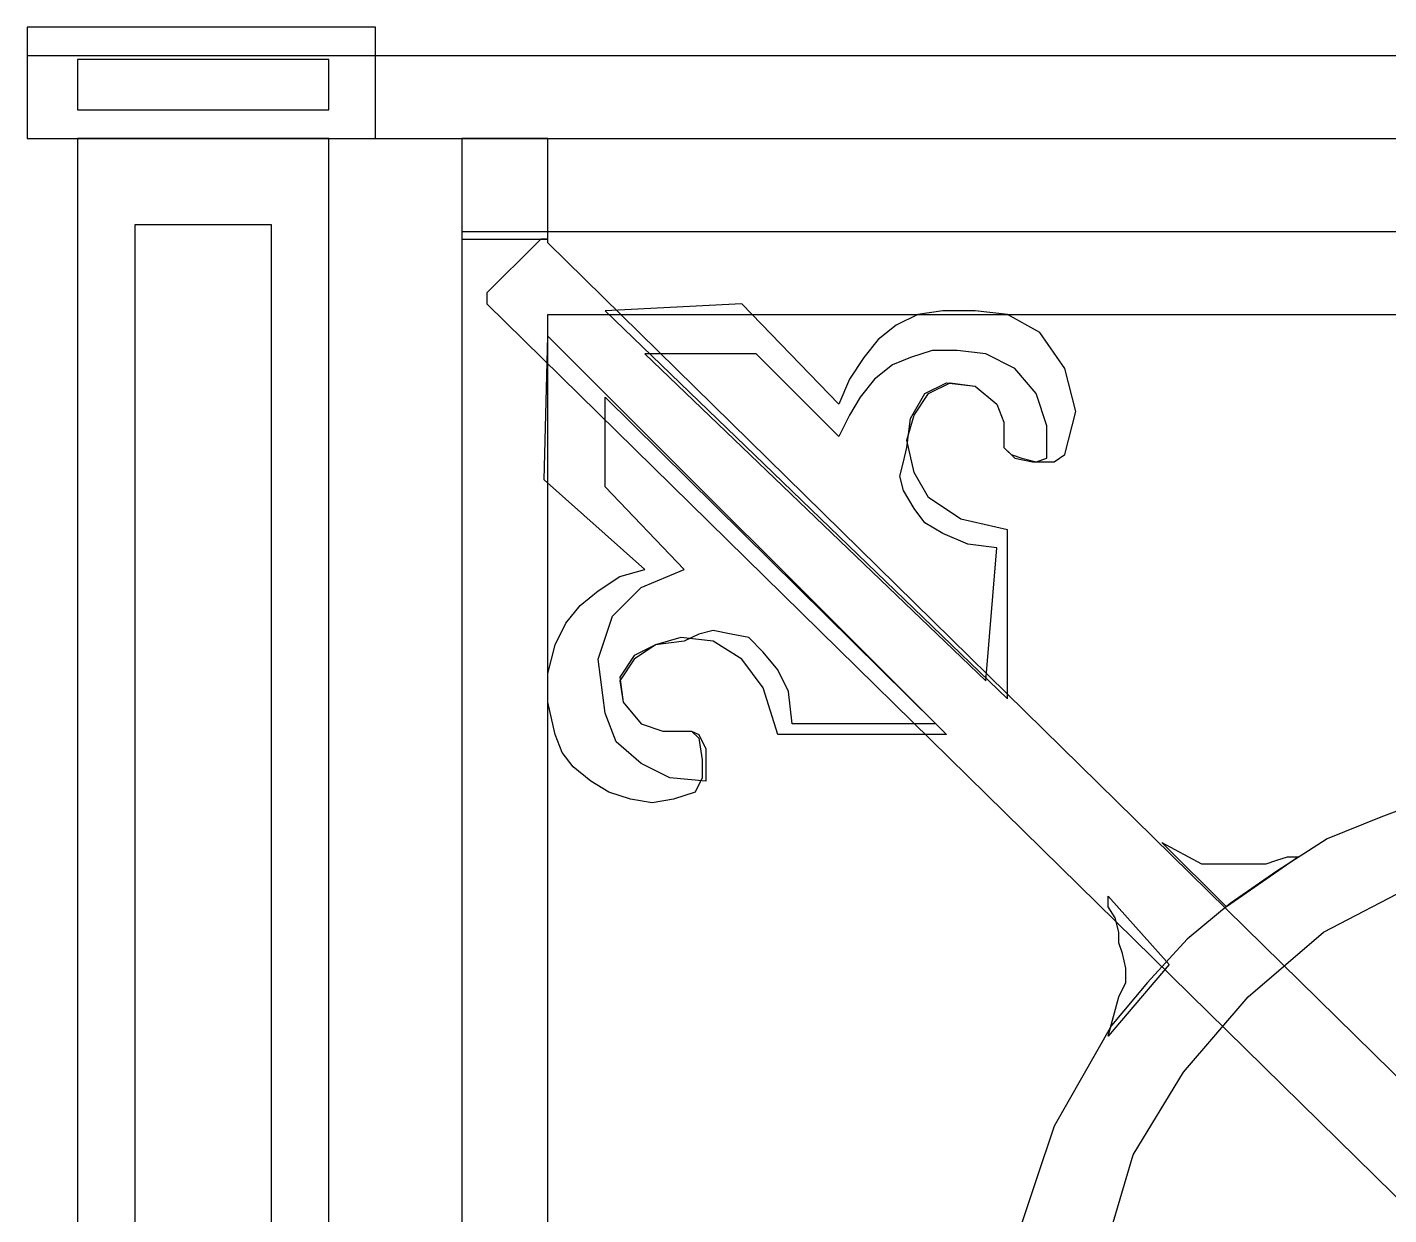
# Model space of a CAD drawing. Header units: centimetres. Extents: x -57 to 52, y -31 to 17.
# Drawn here: x -56.97 to -32.02, y -4.78 to 16.98 of the extents above; entities that cross this region are included whole.
import ezdxf

# ---------------------------------------------------------------- set-up
doc = ezdxf.new("R2010")
doc.units = ezdxf.units.CM
doc.header["$MEASUREMENT"] = 0
doc.layers.add('layer 1', color=7, linetype='Continuous')

msp = doc.modelspace()

# ---------------------------------------------------------------- linework, layer by layer
at = {"layer": 'layer 1', "color": 44}
for points, knots in [([(-56.97217, 16.97884), (-56.97217, 16.97884), (-50.58993, 16.97884), (-50.58993, 16.97884), (-50.58993, 16.97884), (-50.58993, 16.97884), (-50.58993, 14.93916), (-50.58993, 14.93916), (-50.58993, 14.93916), (-50.58993, 14.93916), (-56.97217, 14.93916), (-56.97217, 14.93916), (-56.97217, 14.93916), (-56.97217, 14.93916), (-56.97217, 16.97884), (-56.97217, 16.97884)], [0, 0, 0, 0, 0.25, 0.25, 0.25, 0.25, 0.5, 0.5, 0.5, 0.5, 0.75, 0.75, 0.75, 0.75, 1, 1, 1, 1]), ([(-54.99828, 13.36004), (-54.99828, 13.36004), (-52.49802, 13.36004), (-52.49802, 13.36004), (-52.49802, 13.36004), (-52.49802, 13.36004), (-52.49802, -28.02581), (-52.49802, -28.02581), (-52.49802, -28.02581), (-52.49802, -28.02581), (-54.99828, -28.02581), (-54.99828, -28.02581), (-54.99828, -28.02581), (-54.99828, -28.02581), (-54.99828, 13.36004), (-54.99828, 13.36004)], [0, 0, 0, 0, 0.25, 0.25, 0.25, 0.25, 0.5, 0.5, 0.5, 0.5, 0.75, 0.75, 0.75, 0.75, 1, 1, 1, 1]), ([(-45.65521, 10.99138), (-45.65521, 10.99138), (-43.61553, 10.99138), (-43.61553, 10.99138), (-43.61553, 10.99138), (-43.61553, 10.99138), (-42.10221, 9.47807), (-42.10221, 9.47807), (-42.10221, 9.47807), (-42.10221, 9.47807), (-41.90482, 9.87284), (-41.90482, 9.87284), (-41.90482, 9.87284), (-41.90482, 9.87284), (-41.70743, 10.20182), (-41.70743, 10.20182), (-41.70743, 10.20182), (-41.70743, 10.20182), (-41.44425, 10.53081), (-41.44425, 10.53081), (-41.44425, 10.53081), (-41.44425, 10.53081), (-41.11527, 10.79399), (-41.11527, 10.79399), (-41.11527, 10.79399), (-41.11527, 10.79399), (-40.78629, 10.92558), (-40.78629, 10.92558), (-40.78629, 10.92558), (-40.78629, 10.92558), (-40.39151, 11.05718), (-40.39151, 11.05718), (-40.39151, 11.05718), (-40.39151, 11.05718), (-39.93094, 11.05718), (-39.93094, 11.05718), (-39.93094, 11.05718), (-39.93094, 11.05718), (-39.40457, 10.99138), (-39.40457, 10.99138), (-39.40457, 10.99138), (-39.40457, 10.99138), (-38.8782, 10.72819), (-38.8782, 10.72819), (-38.8782, 10.72819), (-38.8782, 10.72819), (-38.48342, 10.26762), (-38.48342, 10.26762), (-38.48342, 10.26762), (-38.48342, 10.26762), (-38.28603, 9.67545), (-38.28603, 9.67545), (-38.28603, 9.67545), (-38.28603, 9.67545), (-38.28603, 9.08329), (-38.28603, 9.08329), (-38.28603, 9.08329), (-38.28603, 9.08329), (-38.48342, 9.01749), (-38.48342, 9.01749), (-38.48342, 9.01749), (-38.48342, 9.01749), (-38.7466, 9.08329), (-38.7466, 9.08329), (-38.7466, 9.08329), (-38.7466, 9.08329), (-38.94399, 9.14908), (-38.94399, 9.14908), (-38.94399, 9.14908), (-38.94399, 9.14908), (-39.07558, 9.28068), (-39.07558, 9.28068), (-39.07558, 9.28068), (-39.07558, 9.28068), (-39.07558, 9.41227), (-39.07558, 9.41227), (-39.07558, 9.41227), (-39.07558, 9.41227), (-39.07558, 9.74125), (-39.07558, 9.74125), (-39.07558, 9.74125), (-39.07558, 9.74125), (-39.20718, 10.07023), (-39.20718, 10.07023), (-39.20718, 10.07023), (-39.20718, 10.07023), (-39.60195, 10.39921), (-39.60195, 10.39921), (-39.60195, 10.39921), (-39.60195, 10.39921), (-40.12832, 10.46501), (-40.12832, 10.46501), (-40.12832, 10.46501), (-40.12832, 10.46501), (-40.5231, 10.26762), (-40.5231, 10.26762), (-40.5231, 10.26762), (-40.5231, 10.26762), (-40.78629, 9.80705), (-40.78629, 9.80705), (-40.78629, 9.80705), (-40.78629, 9.80705), (-40.85208, 9.28068), (-40.85208, 9.28068), (-40.85208, 9.28068), (-40.85208, 9.28068), (-40.91788, 9.01749), (-40.91788, 9.01749), (-40.91788, 9.01749), (-40.91788, 9.01749), (-40.98368, 8.75431), (-40.98368, 8.75431), (-40.98368, 8.75431), (-40.98368, 8.75431), (-40.91788, 8.49112), (-40.91788, 8.49112), (-40.91788, 8.49112), (-40.91788, 8.49112), (-40.72049, 8.16214), (-40.72049, 8.16214), (-40.72049, 8.16214), (-40.72049, 8.16214), (-40.5231, 7.89895), (-40.5231, 7.89895), (-40.5231, 7.89895), (-40.5231, 7.89895), (-40.19412, 7.70157), (-40.19412, 7.70157), (-40.19412, 7.70157), (-40.19412, 7.70157), (-39.73355, 7.50418), (-39.73355, 7.50418), (-39.73355, 7.50418), (-39.73355, 7.50418), (-39.20718, 7.43838), (-39.20718, 7.43838), (-39.20718, 7.43838), (-39.20718, 7.43838), (-39.40457, 5.00392), (-39.40457, 5.00392), (-39.40457, 5.00392), (-39.40457, 5.00392), (-45.65521, 10.99138), (-45.65521, 10.99138)], [0, 0, 0, 0, 0.02777778, 0.02777778, 0.02777778, 0.02777778, 0.05555556, 0.05555556, 0.05555556, 0.05555556, 0.08333333, 0.08333333, 0.08333333, 0.08333333, 0.11111111, 0.11111111, 0.11111111, 0.11111111, 0.13888889, 0.13888889, 0.13888889, 0.13888889, 0.16666667, 0.16666667, 0.16666667, 0.16666667, 0.19444444, 0.19444444, 0.19444444, 0.19444444, 0.22222222, 0.22222222, 0.22222222, 0.22222222, 0.25, 0.25, 0.25, 0.25, 0.27777778, 0.27777778, 0.27777778, 0.27777778, 0.30555556, 0.30555556, 0.30555556, 0.30555556, 0.33333333, 0.33333333, 0.33333333, 0.33333333, 0.36111111, 0.36111111, 0.36111111, 0.36111111, 0.38888889, 0.38888889, 0.38888889, 0.38888889, 0.41666667, 0.41666667, 0.41666667, 0.41666667, 0.44444444, 0.44444444, 0.44444444, 0.44444444, 0.47222222, 0.47222222, 0.47222222, 0.47222222, 0.5, 0.5, 0.5, 0.5, 0.52777778, 0.52777778, 0.52777778, 0.52777778, 0.55555556, 0.55555556, 0.55555556, 0.55555556, 0.58333333, 0.58333333, 0.58333333, 0.58333333, 0.61111111, 0.61111111, 0.61111111, 0.61111111, 0.63888889, 0.63888889, 0.63888889, 0.63888889, 0.66666667, 0.66666667, 0.66666667, 0.66666667, 0.69444444, 0.69444444, 0.69444444, 0.69444444, 0.72222222, 0.72222222, 0.72222222, 0.72222222, 0.75, 0.75, 0.75, 0.75, 0.77777778, 0.77777778, 0.77777778, 0.77777778, 0.80555556, 0.80555556, 0.80555556, 0.80555556, 0.83333333, 0.83333333, 0.83333333, 0.83333333, 0.86111111, 0.86111111, 0.86111111, 0.86111111, 0.88888889, 0.88888889, 0.88888889, 0.88888889, 0.91666667, 0.91666667, 0.91666667, 0.91666667, 0.94444444, 0.94444444, 0.94444444, 0.94444444, 0.97222222, 0.97222222, 0.97222222, 0.97222222, 1, 1, 1, 1]), ([(-46.37897, 10.20182), (-46.37897, 10.20182), (-46.37897, 8.55692), (-46.37897, 8.55692), (-46.37897, 8.55692), (-46.37897, 8.55692), (-44.93145, 7.0436), (-44.93145, 7.0436), (-44.93145, 7.0436), (-44.93145, 7.0436), (-45.72101, 6.71462), (-45.72101, 6.71462), (-45.72101, 6.71462), (-45.72101, 6.71462), (-46.24738, 6.18825), (-46.24738, 6.18825), (-46.24738, 6.18825), (-46.24738, 6.18825), (-46.51056, 5.3987), (-46.51056, 5.3987), (-46.51056, 5.3987), (-46.51056, 5.3987), (-46.37897, 4.41175), (-46.37897, 4.41175), (-46.37897, 4.41175), (-46.37897, 4.41175), (-46.18158, 3.88538), (-46.18158, 3.88538), (-46.18158, 3.88538), (-46.18158, 3.88538), (-45.72101, 3.49061), (-45.72101, 3.49061), (-45.72101, 3.49061), (-45.72101, 3.49061), (-45.19464, 3.22742), (-45.19464, 3.22742), (-45.19464, 3.22742), (-45.19464, 3.22742), (-44.53667, 3.16162), (-44.53667, 3.16162), (-44.53667, 3.16162), (-44.53667, 3.16162), (-44.53667, 3.42481), (-44.53667, 3.42481), (-44.53667, 3.42481), (-44.53667, 3.42481), (-44.53667, 3.75379), (-44.53667, 3.75379), (-44.53667, 3.75379), (-44.53667, 3.75379), (-44.66827, 4.01698), (-44.66827, 4.01698), (-44.66827, 4.01698), (-44.66827, 4.01698), (-44.79986, 4.08277), (-44.79986, 4.08277), (-44.79986, 4.08277), (-44.79986, 4.08277), (-44.99725, 4.08277), (-44.99725, 4.08277), (-44.99725, 4.08277), (-44.99725, 4.08277), (-45.32623, 4.08277), (-45.32623, 4.08277), (-45.32623, 4.08277), (-45.32623, 4.08277), (-45.72101, 4.21436), (-45.72101, 4.21436), (-45.72101, 4.21436), (-45.72101, 4.21436), (-46.04999, 4.60914), (-46.04999, 4.60914), (-46.04999, 4.60914), (-46.04999, 4.60914), (-46.11578, 5.00392), (-46.11578, 5.00392), (-46.11578, 5.00392), (-46.11578, 5.00392), (-45.8526, 5.3987), (-45.8526, 5.3987), (-45.8526, 5.3987), (-45.8526, 5.3987), (-45.45782, 5.66188), (-45.45782, 5.66188), (-45.45782, 5.66188), (-45.45782, 5.66188), (-44.93145, 5.72768), (-44.93145, 5.72768), (-44.93145, 5.72768), (-44.93145, 5.72768), (-44.66827, 5.85927), (-44.66827, 5.85927), (-44.66827, 5.85927), (-44.66827, 5.85927), (-44.40508, 5.92507), (-44.40508, 5.92507), (-44.40508, 5.92507), (-44.40508, 5.92507), (-44.0761, 5.85927), (-44.0761, 5.85927), (-44.0761, 5.85927), (-44.0761, 5.85927), (-43.74712, 5.79347), (-43.74712, 5.79347), (-43.74712, 5.79347), (-43.74712, 5.79347), (-43.48393, 5.53029), (-43.48393, 5.53029), (-43.48393, 5.53029), (-43.48393, 5.53029), (-43.22075, 5.20131), (-43.22075, 5.20131), (-43.22075, 5.20131), (-43.22075, 5.20131), (-43.02336, 4.80653), (-43.02336, 4.80653), (-43.02336, 4.80653), (-43.02336, 4.80653), (-42.95756, 4.21436), (-42.95756, 4.21436), (-42.95756, 4.21436), (-42.95756, 4.21436), (-40.32571, 4.21436), (-40.32571, 4.21436), (-40.32571, 4.21436), (-40.32571, 4.21436), (-46.37897, 10.20182), (-46.37897, 10.20182)], [0, 0, 0, 0, 0.03125, 0.03125, 0.03125, 0.03125, 0.0625, 0.0625, 0.0625, 0.0625, 0.09375, 0.09375, 0.09375, 0.09375, 0.125, 0.125, 0.125, 0.125, 0.15625, 0.15625, 0.15625, 0.15625, 0.1875, 0.1875, 0.1875, 0.1875, 0.21875, 0.21875, 0.21875, 0.21875, 0.25, 0.25, 0.25, 0.25, 0.28125, 0.28125, 0.28125, 0.28125, 0.3125, 0.3125, 0.3125, 0.3125, 0.34375, 0.34375, 0.34375, 0.34375, 0.375, 0.375, 0.375, 0.375, 0.40625, 0.40625, 0.40625, 0.40625, 0.4375, 0.4375, 0.4375, 0.4375, 0.46875, 0.46875, 0.46875, 0.46875, 0.5, 0.5, 0.5, 0.5, 0.53125, 0.53125, 0.53125, 0.53125, 0.5625, 0.5625, 0.5625, 0.5625, 0.59375, 0.59375, 0.59375, 0.59375, 0.625, 0.625, 0.625, 0.625, 0.65625, 0.65625, 0.65625, 0.65625, 0.6875, 0.6875, 0.6875, 0.6875, 0.71875, 0.71875, 0.71875, 0.71875, 0.75, 0.75, 0.75, 0.75, 0.78125, 0.78125, 0.78125, 0.78125, 0.8125, 0.8125, 0.8125, 0.8125, 0.84375, 0.84375, 0.84375, 0.84375, 0.875, 0.875, 0.875, 0.875, 0.90625, 0.90625, 0.90625, 0.90625, 0.9375, 0.9375, 0.9375, 0.9375, 0.96875, 0.96875, 0.96875, 0.96875, 1, 1, 1, 1])]:
    msp.add_open_spline(points, degree=3, knots=knots, dxfattribs=at)
at = {"layer": 'layer 1', "color": 29}
for points, knots in [([(-56.97217, 16.45247), (-56.97217, 16.45247), (52.31543, 16.45247), (52.31543, 16.45247), (52.31543, 16.45247), (52.31543, 16.45247), (52.31543, 14.93916), (52.31543, 14.93916), (52.31543, 14.93916), (52.31543, 14.93916), (-56.97217, 14.93916), (-56.97217, 14.93916), (-56.97217, 14.93916), (-56.97217, 14.93916), (-56.97217, 16.45247), (-56.97217, 16.45247)], [0, 0, 0, 0, 0.25, 0.25, 0.25, 0.25, 0.5, 0.5, 0.5, 0.5, 0.75, 0.75, 0.75, 0.75, 1, 1, 1, 1]), ([(-56.05102, 14.93916), (-56.05102, 14.93916), (-51.44528, 14.93916), (-51.44528, 14.93916), (-51.44528, 14.93916), (-51.44528, 14.93916), (-51.44528, -29.53912), (-51.44528, -29.53912), (-51.44528, -29.53912), (-51.44528, -29.53912), (-56.05102, -29.53912), (-56.05102, -29.53912), (-56.05102, -29.53912), (-56.05102, -29.53912), (-56.05102, 14.93916), (-56.05102, 14.93916)], [0, 0, 0, 0, 0.25, 0.25, 0.25, 0.25, 0.5, 0.5, 0.5, 0.5, 0.75, 0.75, 0.75, 0.75, 1, 1, 1, 1]), ([(-49.01082, 14.93916), (-49.01082, 14.93916), (-47.43171, 14.93916), (-47.43171, 14.93916), (-47.43171, 14.93916), (-47.43171, 14.93916), (-47.43171, 13.09686), (-47.43171, 13.09686), (-47.43171, 13.09686), (-47.43171, 13.09686), (-49.01082, 13.09686), (-49.01082, 13.09686), (-49.01082, 13.09686), (-49.01082, 13.09686), (-49.01082, 14.93916), (-49.01082, 14.93916)], [0, 0, 0, 0, 0.25, 0.25, 0.25, 0.25, 0.5, 0.5, 0.5, 0.5, 0.75, 0.75, 0.75, 0.75, 1, 1, 1, 1]), ([(-49.01082, 13.22845), (-49.01082, 13.22845), (-27.89022, 13.22845), (-27.89022, 13.22845), (-27.89022, 13.22845), (-27.89022, 13.22845), (-27.89022, 11.71514), (-27.89022, 11.71514), (-27.89022, 11.71514), (-27.89022, 11.71514), (-47.43171, 11.71514), (-47.43171, 11.71514), (-47.43171, 11.71514), (-47.43171, 11.71514), (-47.43171, -26.24931), (-47.43171, -26.24931), (-47.43171, -26.24931), (-47.43171, -26.24931), (-27.89022, -26.24931), (-27.89022, -26.24931), (-27.89022, -26.24931), (-27.89022, -26.24931), (-27.89022, -27.63103), (-27.89022, -27.63103), (-27.89022, -27.63103), (-27.89022, -27.63103), (-49.01082, -27.63103), (-49.01082, -27.63103), (-49.01082, -27.63103), (-49.01082, -27.63103), (-49.01082, 13.22845), (-49.01082, 13.22845)], [0, 0, 0, 0, 0.125, 0.125, 0.125, 0.125, 0.25, 0.25, 0.25, 0.25, 0.375, 0.375, 0.375, 0.375, 0.5, 0.5, 0.5, 0.5, 0.625, 0.625, 0.625, 0.625, 0.75, 0.75, 0.75, 0.75, 0.875, 0.875, 0.875, 0.875, 1, 1, 1, 1]), ([(-48.55025, 12.10992), (-48.55025, 12.10992), (-47.6291, 13.03106), (-47.6291, 13.03106), (-47.6291, 13.03106), (-47.6291, 13.03106), (-47.5633, 13.09686), (-47.5633, 13.09686), (-47.5633, 13.09686), (-47.5633, 13.09686), (-47.49751, 13.09686), (-47.49751, 13.09686), (-47.49751, 13.09686), (-47.49751, 13.09686), (-47.43171, 13.09686), (-47.43171, 13.09686), (-47.43171, 13.09686), (-47.43171, 13.09686), (-47.43171, 13.03106), (-47.43171, 13.03106), (-47.43171, 13.03106), (-47.43171, 13.03106), (-7.42758, -26.24931), (-7.42758, -26.24931), (-7.42758, -26.24931), (-7.42758, -26.24931), (-7.36178, -26.24931), (-7.36178, -26.24931), (-7.36178, -26.24931), (-7.36178, -26.24931), (-7.29599, -26.3151), (-7.29599, -26.3151), (-7.29599, -26.3151), (-7.29599, -26.3151), (-7.36178, -26.3809), (-7.36178, -26.3809), (-7.36178, -26.3809), (-7.36178, -26.3809), (-7.42758, -26.4467), (-7.42758, -26.4467), (-7.42758, -26.4467), (-7.42758, -26.4467), (-8.34873, -27.36784), (-8.34873, -27.36784), (-8.34873, -27.36784), (-8.34873, -27.36784), (-8.41452, -27.43364), (-8.41452, -27.43364), (-8.41452, -27.43364), (-8.41452, -27.43364), (-8.41452, -27.43364), (-8.41452, -27.43364), (-8.41452, -27.43364), (-8.41452, -27.43364), (-8.48032, -27.36784), (-8.48032, -27.36784), (-8.48032, -27.36784), (-8.48032, -27.36784), (-8.54612, -27.36784), (-8.54612, -27.36784), (-8.54612, -27.36784), (-8.54612, -27.36784), (-48.55025, 11.91253), (-48.55025, 11.91253), (-48.55025, 11.91253), (-48.55025, 11.91253), (-48.55025, 11.91253), (-48.55025, 11.91253), (-48.55025, 11.91253), (-48.55025, 11.91253), (-48.55025, 11.97832), (-48.55025, 11.97832), (-48.55025, 11.97832), (-48.55025, 11.97832), (-48.55025, 12.04412), (-48.55025, 12.04412), (-48.55025, 12.04412), (-48.55025, 12.04412), (-48.55025, 12.10992), (-48.55025, 12.10992)], [0, 0, 0, 0, 0.05, 0.05, 0.05, 0.05, 0.1, 0.1, 0.1, 0.1, 0.15, 0.15, 0.15, 0.15, 0.2, 0.2, 0.2, 0.2, 0.25, 0.25, 0.25, 0.25, 0.3, 0.3, 0.3, 0.3, 0.35, 0.35, 0.35, 0.35, 0.4, 0.4, 0.4, 0.4, 0.45, 0.45, 0.45, 0.45, 0.5, 0.5, 0.5, 0.5, 0.55, 0.55, 0.55, 0.55, 0.6, 0.6, 0.6, 0.6, 0.65, 0.65, 0.65, 0.65, 0.7, 0.7, 0.7, 0.7, 0.75, 0.75, 0.75, 0.75, 0.8, 0.8, 0.8, 0.8, 0.85, 0.85, 0.85, 0.85, 0.9, 0.9, 0.9, 0.9, 0.95, 0.95, 0.95, 0.95, 1, 1, 1, 1]), ([(-7.42758, 12.10992), (-7.42758, 12.10992), (-8.34873, 13.03106), (-8.34873, 13.03106), (-8.34873, 13.03106), (-8.34873, 13.03106), (-8.41452, 13.09686), (-8.41452, 13.09686), (-8.41452, 13.09686), (-8.41452, 13.09686), (-8.41452, 13.09686), (-8.41452, 13.09686), (-8.41452, 13.09686), (-8.41452, 13.09686), (-8.48032, 13.09686), (-8.48032, 13.09686), (-8.48032, 13.09686), (-8.48032, 13.09686), (-8.54612, 13.03106), (-8.54612, 13.03106), (-8.54612, 13.03106), (-8.54612, 13.03106), (-48.55025, -26.24931), (-48.55025, -26.24931), (-48.55025, -26.24931), (-48.55025, -26.24931), (-48.55025, -26.24931), (-48.55025, -26.24931), (-48.55025, -26.24931), (-48.55025, -26.24931), (-48.55025, -26.3151), (-48.55025, -26.3151), (-48.55025, -26.3151), (-48.55025, -26.3151), (-48.55025, -26.3809), (-48.55025, -26.3809), (-48.55025, -26.3809), (-48.55025, -26.3809), (-48.55025, -26.4467), (-48.55025, -26.4467), (-48.55025, -26.4467), (-48.55025, -26.4467), (-47.6291, -27.36784), (-47.6291, -27.36784), (-47.6291, -27.36784), (-47.6291, -27.36784), (-47.5633, -27.43364), (-47.5633, -27.43364), (-47.5633, -27.43364), (-47.5633, -27.43364), (-47.49751, -27.43364), (-47.49751, -27.43364), (-47.49751, -27.43364), (-47.49751, -27.43364), (-47.43171, -27.36784), (-47.43171, -27.36784), (-47.43171, -27.36784), (-47.43171, -27.36784), (-47.43171, -27.36784), (-47.43171, -27.36784), (-47.43171, -27.36784), (-47.43171, -27.36784), (-7.42758, 11.91253), (-7.42758, 11.91253), (-7.42758, 11.91253), (-7.42758, 11.91253), (-7.36178, 11.91253), (-7.36178, 11.91253), (-7.36178, 11.91253), (-7.36178, 11.91253), (-7.29599, 11.97832), (-7.29599, 11.97832), (-7.29599, 11.97832), (-7.29599, 11.97832), (-7.36178, 12.04412), (-7.36178, 12.04412), (-7.36178, 12.04412), (-7.36178, 12.04412), (-7.42758, 12.10992), (-7.42758, 12.10992)], [0, 0, 0, 0, 0.05, 0.05, 0.05, 0.05, 0.1, 0.1, 0.1, 0.1, 0.15, 0.15, 0.15, 0.15, 0.2, 0.2, 0.2, 0.2, 0.25, 0.25, 0.25, 0.25, 0.3, 0.3, 0.3, 0.3, 0.35, 0.35, 0.35, 0.35, 0.4, 0.4, 0.4, 0.4, 0.45, 0.45, 0.45, 0.45, 0.5, 0.5, 0.5, 0.5, 0.55, 0.55, 0.55, 0.55, 0.6, 0.6, 0.6, 0.6, 0.65, 0.65, 0.65, 0.65, 0.7, 0.7, 0.7, 0.7, 0.75, 0.75, 0.75, 0.75, 0.8, 0.8, 0.8, 0.8, 0.85, 0.85, 0.85, 0.85, 0.9, 0.9, 0.9, 0.9, 0.95, 0.95, 0.95, 0.95, 1, 1, 1, 1]), ([(-46.37897, 11.78093), (-46.37897, 11.78093), (-43.87871, 11.91253), (-43.87871, 11.91253), (-43.87871, 11.91253), (-43.87871, 11.91253), (-42.10221, 10.07023), (-42.10221, 10.07023), (-42.10221, 10.07023), (-42.10221, 10.07023), (-41.90482, 10.53081), (-41.90482, 10.53081), (-41.90482, 10.53081), (-41.90482, 10.53081), (-41.64164, 10.92558), (-41.64164, 10.92558), (-41.64164, 10.92558), (-41.64164, 10.92558), (-41.37845, 11.25456), (-41.37845, 11.25456), (-41.37845, 11.25456), (-41.37845, 11.25456), (-41.04947, 11.51775), (-41.04947, 11.51775), (-41.04947, 11.51775), (-41.04947, 11.51775), (-40.65469, 11.71514), (-40.65469, 11.71514), (-40.65469, 11.71514), (-40.65469, 11.71514), (-40.19412, 11.78093), (-40.19412, 11.78093), (-40.19412, 11.78093), (-40.19412, 11.78093), (-39.60195, 11.78093), (-39.60195, 11.78093), (-39.60195, 11.78093), (-39.60195, 11.78093), (-39.00979, 11.71514), (-39.00979, 11.71514), (-39.00979, 11.71514), (-39.00979, 11.71514), (-38.41762, 11.38616), (-38.41762, 11.38616), (-38.41762, 11.38616), (-38.41762, 11.38616), (-37.95705, 10.72819), (-37.95705, 10.72819), (-37.95705, 10.72819), (-37.95705, 10.72819), (-37.75966, 9.93864), (-37.75966, 9.93864), (-37.75966, 9.93864), (-37.75966, 9.93864), (-37.95705, 9.14908), (-37.95705, 9.14908), (-37.95705, 9.14908), (-37.95705, 9.14908), (-38.15444, 9.01749), (-38.15444, 9.01749), (-38.15444, 9.01749), (-38.15444, 9.01749), (-38.54921, 9.01749), (-38.54921, 9.01749), (-38.54921, 9.01749), (-38.54921, 9.01749), (-38.8782, 9.08329), (-38.8782, 9.08329), (-38.8782, 9.08329), (-38.8782, 9.08329), (-39.07558, 9.28068), (-39.07558, 9.28068), (-39.07558, 9.28068), (-39.07558, 9.28068), (-39.07558, 9.41227), (-39.07558, 9.41227), (-39.07558, 9.41227), (-39.07558, 9.41227), (-39.07558, 9.74125), (-39.07558, 9.74125), (-39.07558, 9.74125), (-39.07558, 9.74125), (-39.20718, 10.07023), (-39.20718, 10.07023), (-39.20718, 10.07023), (-39.20718, 10.07023), (-39.60195, 10.39921), (-39.60195, 10.39921), (-39.60195, 10.39921), (-39.60195, 10.39921), (-40.06253, 10.46501), (-40.06253, 10.46501), (-40.06253, 10.46501), (-40.06253, 10.46501), (-40.45731, 10.26762), (-40.45731, 10.26762), (-40.45731, 10.26762), (-40.45731, 10.26762), (-40.72049, 9.87284), (-40.72049, 9.87284), (-40.72049, 9.87284), (-40.72049, 9.87284), (-40.85208, 9.41227), (-40.85208, 9.41227), (-40.85208, 9.41227), (-40.85208, 9.41227), (-40.72049, 8.8201), (-40.72049, 8.8201), (-40.72049, 8.8201), (-40.72049, 8.8201), (-40.45731, 8.35953), (-40.45731, 8.35953), (-40.45731, 8.35953), (-40.45731, 8.35953), (-39.86514, 7.96475), (-39.86514, 7.96475), (-39.86514, 7.96475), (-39.86514, 7.96475), (-39.00979, 7.76736), (-39.00979, 7.76736), (-39.00979, 7.76736), (-39.00979, 7.76736), (-39.00979, 4.67494), (-39.00979, 4.67494), (-39.00979, 4.67494), (-39.00979, 4.67494), (-46.37897, 11.78093), (-46.37897, 11.78093)], [0, 0, 0, 0, 0.03125, 0.03125, 0.03125, 0.03125, 0.0625, 0.0625, 0.0625, 0.0625, 0.09375, 0.09375, 0.09375, 0.09375, 0.125, 0.125, 0.125, 0.125, 0.15625, 0.15625, 0.15625, 0.15625, 0.1875, 0.1875, 0.1875, 0.1875, 0.21875, 0.21875, 0.21875, 0.21875, 0.25, 0.25, 0.25, 0.25, 0.28125, 0.28125, 0.28125, 0.28125, 0.3125, 0.3125, 0.3125, 0.3125, 0.34375, 0.34375, 0.34375, 0.34375, 0.375, 0.375, 0.375, 0.375, 0.40625, 0.40625, 0.40625, 0.40625, 0.4375, 0.4375, 0.4375, 0.4375, 0.46875, 0.46875, 0.46875, 0.46875, 0.5, 0.5, 0.5, 0.5, 0.53125, 0.53125, 0.53125, 0.53125, 0.5625, 0.5625, 0.5625, 0.5625, 0.59375, 0.59375, 0.59375, 0.59375, 0.625, 0.625, 0.625, 0.625, 0.65625, 0.65625, 0.65625, 0.65625, 0.6875, 0.6875, 0.6875, 0.6875, 0.71875, 0.71875, 0.71875, 0.71875, 0.75, 0.75, 0.75, 0.75, 0.78125, 0.78125, 0.78125, 0.78125, 0.8125, 0.8125, 0.8125, 0.8125, 0.84375, 0.84375, 0.84375, 0.84375, 0.875, 0.875, 0.875, 0.875, 0.90625, 0.90625, 0.90625, 0.90625, 0.9375, 0.9375, 0.9375, 0.9375, 0.96875, 0.96875, 0.96875, 0.96875, 1, 1, 1, 1]), ([(-47.43171, 11.32036), (-47.43171, 11.32036), (-47.49751, 8.68851), (-47.49751, 8.68851), (-47.49751, 8.68851), (-47.49751, 8.68851), (-45.65521, 7.0436), (-45.65521, 7.0436), (-45.65521, 7.0436), (-45.65521, 7.0436), (-46.11578, 6.91201), (-46.11578, 6.91201), (-46.11578, 6.91201), (-46.11578, 6.91201), (-46.51056, 6.64883), (-46.51056, 6.64883), (-46.51056, 6.64883), (-46.51056, 6.64883), (-46.83954, 6.38564), (-46.83954, 6.38564), (-46.83954, 6.38564), (-46.83954, 6.38564), (-47.10273, 6.05666), (-47.10273, 6.05666), (-47.10273, 6.05666), (-47.10273, 6.05666), (-47.30012, 5.66188), (-47.30012, 5.66188), (-47.30012, 5.66188), (-47.30012, 5.66188), (-47.43171, 5.13551), (-47.43171, 5.13551), (-47.43171, 5.13551), (-47.43171, 5.13551), (-47.43171, 4.60914), (-47.43171, 4.60914), (-47.43171, 4.60914), (-47.43171, 4.60914), (-47.30012, 4.01698), (-47.30012, 4.01698), (-47.30012, 4.01698), (-47.30012, 4.01698), (-47.16852, 3.68799), (-47.16852, 3.68799), (-47.16852, 3.68799), (-47.16852, 3.68799), (-46.97114, 3.42481), (-46.97114, 3.42481), (-46.97114, 3.42481), (-46.97114, 3.42481), (-46.64215, 3.16162), (-46.64215, 3.16162), (-46.64215, 3.16162), (-46.64215, 3.16162), (-46.31317, 2.96423), (-46.31317, 2.96423), (-46.31317, 2.96423), (-46.31317, 2.96423), (-45.9184, 2.83264), (-45.9184, 2.83264), (-45.9184, 2.83264), (-45.9184, 2.83264), (-45.52362, 2.76685), (-45.52362, 2.76685), (-45.52362, 2.76685), (-45.52362, 2.76685), (-45.12884, 2.83264), (-45.12884, 2.83264), (-45.12884, 2.83264), (-45.12884, 2.83264), (-44.73406, 2.96423), (-44.73406, 2.96423), (-44.73406, 2.96423), (-44.73406, 2.96423), (-44.60247, 3.22742), (-44.60247, 3.22742), (-44.60247, 3.22742), (-44.60247, 3.22742), (-44.60247, 3.5564), (-44.60247, 3.5564), (-44.60247, 3.5564), (-44.60247, 3.5564), (-44.66827, 3.95118), (-44.66827, 3.95118), (-44.66827, 3.95118), (-44.66827, 3.95118), (-44.79986, 4.08277), (-44.79986, 4.08277), (-44.79986, 4.08277), (-44.79986, 4.08277), (-44.99725, 4.08277), (-44.99725, 4.08277), (-44.99725, 4.08277), (-44.99725, 4.08277), (-45.32623, 4.08277), (-45.32623, 4.08277), (-45.32623, 4.08277), (-45.32623, 4.08277), (-45.72101, 4.21436), (-45.72101, 4.21436), (-45.72101, 4.21436), (-45.72101, 4.21436), (-46.04999, 4.60914), (-46.04999, 4.60914), (-46.04999, 4.60914), (-46.04999, 4.60914), (-46.11578, 5.06972), (-46.11578, 5.06972), (-46.11578, 5.06972), (-46.11578, 5.06972), (-45.8526, 5.46449), (-45.8526, 5.46449), (-45.8526, 5.46449), (-45.8526, 5.46449), (-45.45782, 5.66188), (-45.45782, 5.66188), (-45.45782, 5.66188), (-45.45782, 5.66188), (-44.99725, 5.79347), (-44.99725, 5.79347), (-44.99725, 5.79347), (-44.99725, 5.79347), (-44.40508, 5.72768), (-44.40508, 5.72768), (-44.40508, 5.72768), (-44.40508, 5.72768), (-43.87871, 5.3987), (-43.87871, 5.3987), (-43.87871, 5.3987), (-43.87871, 5.3987), (-43.48393, 4.87233), (-43.48393, 4.87233), (-43.48393, 4.87233), (-43.48393, 4.87233), (-43.22075, 4.01698), (-43.22075, 4.01698), (-43.22075, 4.01698), (-43.22075, 4.01698), (-40.12832, 4.01698), (-40.12832, 4.01698), (-40.12832, 4.01698), (-40.12832, 4.01698), (-47.43171, 11.32036), (-47.43171, 11.32036)], [0, 0, 0, 0, 0.02777778, 0.02777778, 0.02777778, 0.02777778, 0.05555556, 0.05555556, 0.05555556, 0.05555556, 0.08333333, 0.08333333, 0.08333333, 0.08333333, 0.11111111, 0.11111111, 0.11111111, 0.11111111, 0.13888889, 0.13888889, 0.13888889, 0.13888889, 0.16666667, 0.16666667, 0.16666667, 0.16666667, 0.19444444, 0.19444444, 0.19444444, 0.19444444, 0.22222222, 0.22222222, 0.22222222, 0.22222222, 0.25, 0.25, 0.25, 0.25, 0.27777778, 0.27777778, 0.27777778, 0.27777778, 0.30555556, 0.30555556, 0.30555556, 0.30555556, 0.33333333, 0.33333333, 0.33333333, 0.33333333, 0.36111111, 0.36111111, 0.36111111, 0.36111111, 0.38888889, 0.38888889, 0.38888889, 0.38888889, 0.41666667, 0.41666667, 0.41666667, 0.41666667, 0.44444444, 0.44444444, 0.44444444, 0.44444444, 0.47222222, 0.47222222, 0.47222222, 0.47222222, 0.5, 0.5, 0.5, 0.5, 0.52777778, 0.52777778, 0.52777778, 0.52777778, 0.55555556, 0.55555556, 0.55555556, 0.55555556, 0.58333333, 0.58333333, 0.58333333, 0.58333333, 0.61111111, 0.61111111, 0.61111111, 0.61111111, 0.63888889, 0.63888889, 0.63888889, 0.63888889, 0.66666667, 0.66666667, 0.66666667, 0.66666667, 0.69444444, 0.69444444, 0.69444444, 0.69444444, 0.72222222, 0.72222222, 0.72222222, 0.72222222, 0.75, 0.75, 0.75, 0.75, 0.77777778, 0.77777778, 0.77777778, 0.77777778, 0.80555556, 0.80555556, 0.80555556, 0.80555556, 0.83333333, 0.83333333, 0.83333333, 0.83333333, 0.86111111, 0.86111111, 0.86111111, 0.86111111, 0.88888889, 0.88888889, 0.88888889, 0.88888889, 0.91666667, 0.91666667, 0.91666667, 0.91666667, 0.94444444, 0.94444444, 0.94444444, 0.94444444, 0.97222222, 0.97222222, 0.97222222, 0.97222222, 1, 1, 1, 1]), ([(-27.82442, -17.95898), (-27.82442, -17.95898), (-28.94296, -17.89318), (-28.94296, -17.89318), (-28.94296, -17.89318), (-28.94296, -17.89318), (-30.0615, -17.76159), (-30.0615, -17.76159), (-30.0615, -17.76159), (-30.0615, -17.76159), (-31.11424, -17.4984), (-31.11424, -17.4984), (-31.11424, -17.4984), (-31.11424, -17.4984), (-32.16698, -17.10363), (-32.16698, -17.10363), (-32.16698, -17.10363), (-32.16698, -17.10363), (-33.15392, -16.64305), (-33.15392, -16.64305), (-33.15392, -16.64305), (-33.15392, -16.64305), (-34.07507, -16.11668), (-34.07507, -16.11668), (-34.07507, -16.11668), (-34.07507, -16.11668), (-34.93042, -15.52452), (-34.93042, -15.52452), (-34.93042, -15.52452), (-34.93042, -15.52452), (-35.71997, -14.80076), (-35.71997, -14.80076), (-35.71997, -14.80076), (-35.71997, -14.80076), (-36.44373, -14.077), (-36.44373, -14.077), (-36.44373, -14.077), (-36.44373, -14.077), (-37.1017, -13.22165), (-37.1017, -13.22165), (-37.1017, -13.22165), (-37.1017, -13.22165), (-37.62807, -12.36629), (-37.62807, -12.36629), (-37.62807, -12.36629), (-37.62807, -12.36629), (-38.15444, -11.44515), (-38.15444, -11.44515), (-38.15444, -11.44515), (-38.15444, -11.44515), (-38.48342, -10.4582), (-38.48342, -10.4582), (-38.48342, -10.4582), (-38.48342, -10.4582), (-38.8124, -9.47126), (-38.8124, -9.47126), (-38.8124, -9.47126), (-38.8124, -9.47126), (-38.94399, -8.35272), (-38.94399, -8.35272), (-38.94399, -8.35272), (-38.94399, -8.35272), (-39.00979, -7.29998), (-39.00979, -7.29998), (-39.00979, -7.29998), (-39.00979, -7.29998), (-38.94399, -6.18145), (-38.94399, -6.18145), (-38.94399, -6.18145), (-38.94399, -6.18145), (-38.8124, -5.12871), (-38.8124, -5.12871), (-38.8124, -5.12871), (-38.8124, -5.12871), (-38.48342, -4.14176), (-38.48342, -4.14176), (-38.48342, -4.14176), (-38.48342, -4.14176), (-38.15444, -3.15482), (-38.15444, -3.15482), (-38.15444, -3.15482), (-38.15444, -3.15482), (-37.62807, -2.23367), (-37.62807, -2.23367), (-37.62807, -2.23367), (-37.62807, -2.23367), (-37.1017, -1.31252), (-37.1017, -1.31252), (-37.1017, -1.31252), (-37.1017, -1.31252), (-36.44373, -0.52297), (-36.44373, -0.52297), (-36.44373, -0.52297), (-36.44373, -0.52297), (-35.71997, 0.26659), (-35.71997, 0.26659), (-35.71997, 0.26659), (-35.71997, 0.26659), (-34.93042, 0.92455), (-34.93042, 0.92455), (-34.93042, 0.92455), (-34.93042, 0.92455), (-34.07507, 1.51672), (-34.07507, 1.51672), (-34.07507, 1.51672), (-34.07507, 1.51672), (-33.15392, 2.10888), (-33.15392, 2.10888), (-33.15392, 2.10888), (-33.15392, 2.10888), (-32.16698, 2.50366), (-32.16698, 2.50366), (-32.16698, 2.50366), (-32.16698, 2.50366), (-31.11424, 2.89844), (-31.11424, 2.89844), (-31.11424, 2.89844), (-31.11424, 2.89844), (-30.0615, 3.16162), (-30.0615, 3.16162), (-30.0615, 3.16162), (-30.0615, 3.16162), (-28.94296, 3.29322), (-28.94296, 3.29322), (-28.94296, 3.29322), (-28.94296, 3.29322), (-27.82442, 3.35901), (-27.82442, 3.35901), (-27.82442, 3.35901), (-27.82442, 3.35901), (-27.82442, 1.97729), (-27.82442, 1.97729), (-27.82442, 1.97729), (-27.82442, 1.97729), (-29.79831, 1.7799), (-29.79831, 1.7799), (-29.79831, 1.7799), (-29.79831, 1.7799), (-31.57481, 1.25353), (-31.57481, 1.25353), (-31.57481, 1.25353), (-31.57481, 1.25353), (-33.21972, 0.39818), (-33.21972, 0.39818), (-33.21972, 0.39818), (-33.21972, 0.39818), (-34.60144, -0.78615), (-34.60144, -0.78615), (-34.60144, -0.78615), (-34.60144, -0.78615), (-35.78577, -2.16787), (-35.78577, -2.16787), (-35.78577, -2.16787), (-35.78577, -2.16787), (-36.70692, -3.68119), (-36.70692, -3.68119), (-36.70692, -3.68119), (-36.70692, -3.68119), (-37.23329, -5.45769), (-37.23329, -5.45769), (-37.23329, -5.45769), (-37.23329, -5.45769), (-37.43068, -7.29998), (-37.43068, -7.29998), (-37.43068, -7.29998), (-37.43068, -7.29998), (-37.23329, -9.14228), (-37.23329, -9.14228), (-37.23329, -9.14228), (-37.23329, -9.14228), (-36.70692, -10.78718), (-36.70692, -10.78718), (-36.70692, -10.78718), (-36.70692, -10.78718), (-35.78577, -12.36629), (-35.78577, -12.36629), (-35.78577, -12.36629), (-35.78577, -12.36629), (-34.60144, -13.74802), (-34.60144, -13.74802), (-34.60144, -13.74802), (-34.60144, -13.74802), (-33.21972, -14.86655), (-33.21972, -14.86655), (-33.21972, -14.86655), (-33.21972, -14.86655), (-31.57481, -15.7219), (-31.57481, -15.7219), (-31.57481, -15.7219), (-31.57481, -15.7219), (-29.79831, -16.24827), (-29.79831, -16.24827), (-29.79831, -16.24827), (-29.79831, -16.24827), (-27.82442, -16.44566), (-27.82442, -16.44566), (-27.82442, -16.44566), (-27.82442, -16.44566), (-27.82442, -17.95898), (-27.82442, -17.95898)], [0, 0, 0, 0, 0.02, 0.02, 0.02, 0.02, 0.04, 0.04, 0.04, 0.04, 0.06, 0.06, 0.06, 0.06, 0.08, 0.08, 0.08, 0.08, 0.1, 0.1, 0.1, 0.1, 0.12, 0.12, 0.12, 0.12, 0.14, 0.14, 0.14, 0.14, 0.16, 0.16, 0.16, 0.16, 0.18, 0.18, 0.18, 0.18, 0.2, 0.2, 0.2, 0.2, 0.22, 0.22, 0.22, 0.22, 0.24, 0.24, 0.24, 0.24, 0.26, 0.26, 0.26, 0.26, 0.28, 0.28, 0.28, 0.28, 0.3, 0.3, 0.3, 0.3, 0.32, 0.32, 0.32, 0.32, 0.34, 0.34, 0.34, 0.34, 0.36, 0.36, 0.36, 0.36, 0.38, 0.38, 0.38, 0.38, 0.4, 0.4, 0.4, 0.4, 0.42, 0.42, 0.42, 0.42, 0.44, 0.44, 0.44, 0.44, 0.46, 0.46, 0.46, 0.46, 0.48, 0.48, 0.48, 0.48, 0.5, 0.5, 0.5, 0.5, 0.52, 0.52, 0.52, 0.52, 0.54, 0.54, 0.54, 0.54, 0.56, 0.56, 0.56, 0.56, 0.58, 0.58, 0.58, 0.58, 0.6, 0.6, 0.6, 0.6, 0.62, 0.62, 0.62, 0.62, 0.64, 0.64, 0.64, 0.64, 0.66, 0.66, 0.66, 0.66, 0.68, 0.68, 0.68, 0.68, 0.7, 0.7, 0.7, 0.7, 0.72, 0.72, 0.72, 0.72, 0.74, 0.74, 0.74, 0.74, 0.76, 0.76, 0.76, 0.76, 0.78, 0.78, 0.78, 0.78, 0.8, 0.8, 0.8, 0.8, 0.82, 0.82, 0.82, 0.82, 0.84, 0.84, 0.84, 0.84, 0.86, 0.86, 0.86, 0.86, 0.88, 0.88, 0.88, 0.88, 0.9, 0.9, 0.9, 0.9, 0.92, 0.92, 0.92, 0.92, 0.94, 0.94, 0.94, 0.94, 0.96, 0.96, 0.96, 0.96, 0.98, 0.98, 0.98, 0.98, 1, 1, 1, 1]), ([(-36.18055, 2.04309), (-36.18055, 2.04309), (-34.99622, 0.85875), (-34.99622, 0.85875), (-34.99622, 0.85875), (-34.99622, 0.85875), (-33.68029, 1.7799), (-33.68029, 1.7799), (-33.68029, 1.7799), (-33.68029, 1.7799), (-33.87768, 1.7799), (-33.87768, 1.7799), (-33.87768, 1.7799), (-33.87768, 1.7799), (-34.07507, 1.71411), (-34.07507, 1.71411), (-34.07507, 1.71411), (-34.07507, 1.71411), (-34.27246, 1.64831), (-34.27246, 1.64831), (-34.27246, 1.64831), (-34.27246, 1.64831), (-34.40405, 1.64831), (-34.40405, 1.64831), (-34.40405, 1.64831), (-34.40405, 1.64831), (-34.66723, 1.64831), (-34.66723, 1.64831), (-34.66723, 1.64831), (-34.66723, 1.64831), (-34.93042, 1.64831), (-34.93042, 1.64831), (-34.93042, 1.64831), (-34.93042, 1.64831), (-35.1936, 1.64831), (-35.1936, 1.64831), (-35.1936, 1.64831), (-35.1936, 1.64831), (-35.45679, 1.64831), (-35.45679, 1.64831), (-35.45679, 1.64831), (-35.45679, 1.64831), (-36.18055, 2.04309), (-36.18055, 2.04309)], [0, 0, 0, 0, 0.09090909, 0.09090909, 0.09090909, 0.09090909, 0.18181818, 0.18181818, 0.18181818, 0.18181818, 0.27272727, 0.27272727, 0.27272727, 0.27272727, 0.36363636, 0.36363636, 0.36363636, 0.36363636, 0.45454545, 0.45454545, 0.45454545, 0.45454545, 0.54545455, 0.54545455, 0.54545455, 0.54545455, 0.63636364, 0.63636364, 0.63636364, 0.63636364, 0.72727273, 0.72727273, 0.72727273, 0.72727273, 0.81818182, 0.81818182, 0.81818182, 0.81818182, 0.90909091, 0.90909091, 0.90909091, 0.90909091, 1, 1, 1, 1]), ([(-37.16749, -1.50991), (-37.16749, -1.50991), (-36.04896, -0.19399), (-36.04896, -0.19399), (-36.04896, -0.19399), (-36.04896, -0.19399), (-37.16749, 1.05614), (-37.16749, 1.05614), (-37.16749, 1.05614), (-37.16749, 1.05614), (-37.16749, 0.85875), (-37.16749, 0.85875), (-37.16749, 0.85875), (-37.16749, 0.85875), (-37.0359, 0.66137), (-37.0359, 0.66137), (-37.0359, 0.66137), (-37.0359, 0.66137), (-36.9701, 0.39818), (-36.9701, 0.39818), (-36.9701, 0.39818), (-36.9701, 0.39818), (-36.9701, 0.20079), (-36.9701, 0.20079), (-36.9701, 0.20079), (-36.9701, 0.20079), (-36.90431, 0.0034), (-36.90431, 0.0034), (-36.90431, 0.0034), (-36.90431, 0.0034), (-36.83851, -0.25978), (-36.83851, -0.25978), (-36.83851, -0.25978), (-36.83851, -0.25978), (-36.83851, -0.52297), (-36.83851, -0.52297), (-36.83851, -0.52297), (-36.83851, -0.52297), (-36.9701, -0.78615), (-36.9701, -0.78615), (-36.9701, -0.78615), (-36.9701, -0.78615), (-37.16749, -1.50991), (-37.16749, -1.50991)], [0, 0, 0, 0, 0.09090909, 0.09090909, 0.09090909, 0.09090909, 0.18181818, 0.18181818, 0.18181818, 0.18181818, 0.27272727, 0.27272727, 0.27272727, 0.27272727, 0.36363636, 0.36363636, 0.36363636, 0.36363636, 0.45454545, 0.45454545, 0.45454545, 0.45454545, 0.54545455, 0.54545455, 0.54545455, 0.54545455, 0.63636364, 0.63636364, 0.63636364, 0.63636364, 0.72727273, 0.72727273, 0.72727273, 0.72727273, 0.81818182, 0.81818182, 0.81818182, 0.81818182, 0.90909091, 0.90909091, 0.90909091, 0.90909091, 1, 1, 1, 1])]:
    msp.add_open_spline(points, degree=3, knots=knots, dxfattribs=at)
at = {"layer": 'layer 1', "color": 42}
msp.add_open_spline([(-56.05102, 16.38667), (-56.05102, 16.38667), (-51.44528, 16.38667), (-51.44528, 16.38667), (-51.44528, 16.38667), (-51.44528, 16.38667), (-51.44528, 15.46553), (-51.44528, 15.46553), (-51.44528, 15.46553), (-51.44528, 15.46553), (-56.05102, 15.46553), (-56.05102, 15.46553), (-56.05102, 15.46553), (-56.05102, 15.46553), (-56.05102, 16.38667), (-56.05102, 16.38667)], degree=3, knots=[0, 0, 0, 0, 0.25, 0.25, 0.25, 0.25, 0.5, 0.5, 0.5, 0.5, 0.75, 0.75, 0.75, 0.75, 1, 1, 1, 1], dxfattribs=at)

doc.saveas('drawing.dxf')
